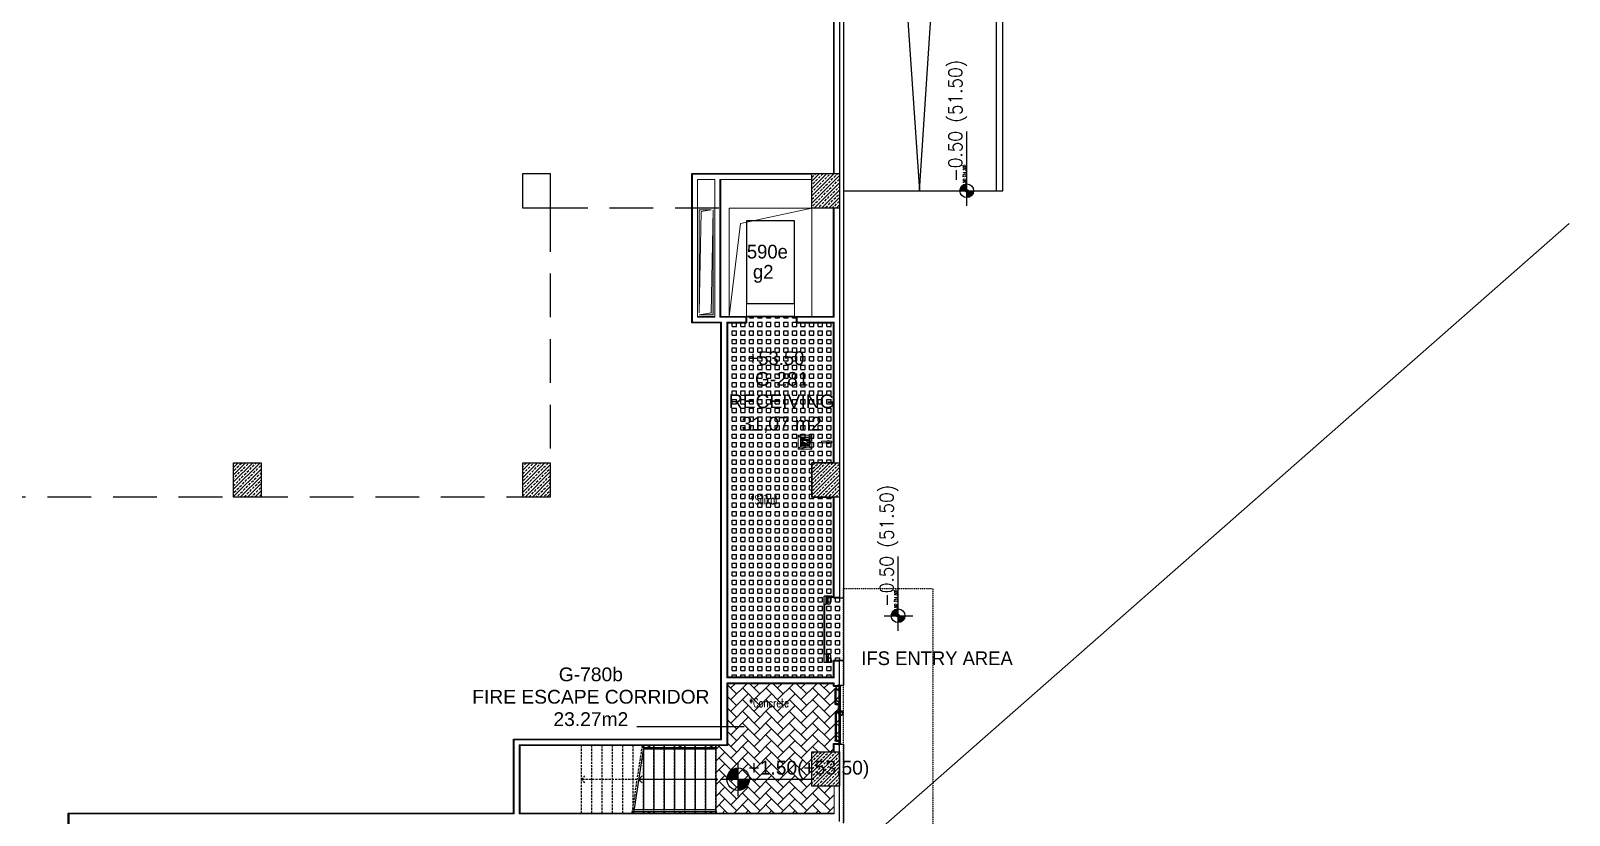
# Model space of a CAD drawing. Header units: metres. Extents: x -11920 to 1298, y -8631 to 433.
# Drawn here: x -3188 to 1282, y -5970 to -3691 of the extents above; entities that cross this region are included whole.
import ezdxf
from ezdxf.enums import TextEntityAlignment as Align

# ---------------------------------------------------------------- set-up
doc = ezdxf.new("R2010")
doc.units = ezdxf.units.M
doc.header["$LTSCALE"] = 0.01
doc.header["$MEASUREMENT"] = 0
for name, pattern in [('$0$DONUS1', [2.3, 1, -0.3, 1]), ('DASHED2', [9.525, 6.35, -3.175]), ('HIDDEN', [9.525, 6.35, -3.175])]:
    doc.linetypes.add(name, pattern=pattern)
doc.layers.get('0').update_dxf_attribs({"color": 30, "lineweight": 0})
for name, color, linetype, lineweight in [('Ag-040', 2, 'Continuous', 20), ('AG-Door_Aluminum', 60, 'Continuous', 13), ('AG-Drain', 141, 'Continuous', 13), ('AG-Insulation_Heat_Rockwool', 95, 'BATTING', 13), ('AG-Wall', 4, 'Continuous', 20), ('AI-040', 2, 'Continuous', 20), ('AI-040 @ 250', 2, 'Continuous', 20), ('Cephe Duvarı', 3, 'Continuous', 30), ('DOS-AG-Floor_Ceramic', 171, 'Continuous', 15), ('DOS-AG-Floor_Concrete(with hardener)', 14, 'Continuous', 18), ('DOS-AG-Text', 7, 'Continuous', 0), ('DP SUZGEC', 7, '$0$DONUS1', 25), ('shaft', 3, 'Continuous', 20), ('SP2-Flooring', 4, 'DASHED2', 9)]:
    doc.layers.add(name, color=color, linetype=linetype, lineweight=lineweight)
for name, color, linetype in [('AG-DOOR', 2, 'Continuous'), ('AG-ELEV-02', 152, 'Continuous'), ('AG-HATCH', 9, 'Continuous'), ('AG-HIDDEN', 9, 'HIDDEN'), ('AG-PLASTER', 73, 'Continuous'), ('AG-STAIR', 3, 'Continuous'), ('AR-HANDRAIL', 20, 'Continuous'), ('DOS-AG-Floor-Silikal', 57, 'Continuous'), ('V-0_Hatch_Concrete', 252, 'Continuous'), ('V-0_Notation_Level_200', 2, 'Continuous'), ('V-0_Notation_Level_200 @ 1', 2, 'Continuous'), ('V-0_Notation_Level_200 @ 10', 2, 'Continuous'), ('V-0_Notation_Level_200 @ 50', 2, 'Continuous'), ('V-2_Column', 160, 'Continuous'), ('V-2_Stair', 100, 'Continuous'), ('V-5_Mechanical', 222, 'Continuous')]:
    doc.layers.add(name, color=color, linetype=linetype)
doc.styles.add('ALANLAR_B8$0$ALANLAR_B8$0$VIVA_100', font='arial.ttf', dxfattribs={"height": 25})
doc.styles.add('ARIAL', font='arial.ttf', dxfattribs={"width": 0.9})
doc.styles.add('IIS IKEA SANS', font='')
doc.styles.add('KOT', font='simplex.shx', dxfattribs={"width": 0.9})
doc.styles.add('TROMANS', font='simplex.shx')
doc.styles.get('IIS IKEA SANS').set_extended_font_data('IKEA Sans')
doc.linetypes.add('BATTING', pattern='A,0.00254,-2.54,[134,ltypeshp.shx,S=2.54,R=0,X=-2.54,Y=0],-5.08,[134,ltypeshp.shx,S=2.54,R=180,X=2.54,Y=0],-2.54', length=10.16254)

# ---------------------------------------------------------------- blocks, each defined once
blk = doc.blocks.new('IIS_RoomInfo_2D')
at = {"style": 'IIS IKEA SANS'}
for tag, p, height in [('IIS_ROOMINFO_1:ROOMNAME', (-5.19, 1.61), 2), ('IIS_ROOMINFO_1:ROOMNO', (-5.19, -1.39), 2), ('IIS_ROOMINFO_1:ROOMM2', (-5.19, -3.64), 1.25)]:
    blk.add_attdef(tag, p, '', height=height, dxfattribs=at)
blk = doc.blocks.new('*U13')
at = {"style": 'ARIAL'}
for tag, p in [('NO', (1.68, 0.8)), ('MAHAL', (1.68, -1.8)), ('ALAN', (1.68, -4.4))]:
    blk.add_attdef(tag, text='', height=1.6, dxfattribs=at).set_placement(p, align=Align.MIDDLE_CENTER)
blk = doc.blocks.new('150714_ARSA$0$KOLON 80X120')
at = {"layer": 'V-0_Hatch_Concrete'}
h = blk.add_hatch(dxfattribs=at)
h.set_pattern_fill('ANSI33', color=256, scale=60)
h.set_pattern_definition([(45, (-19036.79, -4512.143), (-10.606602, 10.606602), []), (45, (-19026.183, -4512.143), (-10.606602, 10.606602), [7.5, -3.75])])
h.paths.add_polyline_path([(0, 100), (80, 100), (80, 0), (0, 0)])
blk.add_lwpolyline([(0, 100), (80, 100), (80, 0), (0, 0), (0, 100)])
blk = doc.blocks.new('*U24')
h = blk.add_hatch(color=256)
h.paths.add_polyline_path([(0, 0), (248, 0, 0.414214), (0, 248)])
h.paths.add_polyline_path([(0, -248), (0, 0), (-248, 0, 0.414214)])
for p, q in [((-547, 0), (2149, 0)), ((0, 503), (0, -536))]:
    blk.add_line(p, q)
blk.add_circle((0, 0), 248)
at = {"style": 'KOT', "width": 0.9}
blk.add_attdef('BITMIS-KOT', text='', height=400, dxfattribs=at).set_placement((319, 15), align=Align.BOTTOM_LEFT)
blk.add_attdef('KABA-KOT', text='', height=400, dxfattribs=at).set_placement((314, -177), align=Align.TOP_LEFT)
blk = doc.blocks.new('*U97')
at = {"layer": 'V-0_Notation_Level_200 @ 1'}
ref = blk.add_blockref('*U24', (-468.2, -4155.9), dxfattribs=dict(at, xscale=0.0016, yscale=0.0016, zscale=0.0016, rotation=90))
ref.add_attrib('BITMIS-KOT', '-0.50 (51.50)', dxfattribs={"layer": '0', "height": 0.8, "rotation": 90, "style": 'KOT', "width": 0.9}).set_placement((-468.3, -4155.4), align=Align.BOTTOM_LEFT)
at = {"layer": 'V-0_Notation_Level_200 @ 10'}
ref = blk.add_blockref('*U24', (-468.2, -4155.9), dxfattribs=dict(at, xscale=0.016, yscale=0.016, zscale=0.016, rotation=90))
ref.add_attrib('BITMIS-KOT', '-0.50 (51.50)', dxfattribs={"layer": '0', "height": 8, "rotation": 90, "style": 'KOT', "width": 0.9}).set_placement((-468.5, -4150.8), align=Align.BOTTOM_LEFT)
at = {"layer": 'V-0_Notation_Level_200 @ 50'}
ref = blk.add_blockref('*U24', (-468.2, -4155.9), dxfattribs=dict(at, xscale=0.08, yscale=0.08, zscale=0.08, rotation=90))
ref.add_attrib('BITMIS-KOT', '-0.50 (51.50)', dxfattribs={"layer": '0', "height": 40, "rotation": 90, "style": 'KOT', "width": 0.9}).set_placement((-469.4, -4130.3), align=Align.BOTTOM_LEFT)
blk = doc.blocks.new('*U27')
for p, q in [((0, -493), (0, 493)), ((-493, 0), (2191, 0))]:
    blk.add_line(p, q)
at = {"const_width": 328}
for points in [[(0, 164, 0.414214), (-164, 0, 0.414214)], [(0, -164, 0.414214), (164, 0, 0.414214)]]:
    blk.add_lwpolyline(points, format="xyb", dxfattribs=at)
blk.add_circle((0, 0), 328)
at = {"style": 'ALANLAR_B8$0$ALANLAR_B8$0$VIVA_100'}
for tag, p in [('%%P0.00', (1897, 137)), ('-0.07', (1834, -502))]:
    blk.add_attdef(tag, text='', height=400, dxfattribs=at).set_placement(p, align=Align.RIGHT)
blk = doc.blocks.new('conta')
at = {"layer": 'AG-Door_Aluminum', "color": 9, "ltscale": 10}
for p, q in [((-2649.9, 5345.5), (-2649.8, 5345.6)), ((-2649.9, 5344.5), (-2649.8, 5344.3)), ((-2649.8, 5344.3), (-2649.7, 5344.3)), ((-2649.7, 5345.4), (-2649.3, 5345.4)), ((-2649.2, 5345.4), (-2649.1, 5345.5)), ((-2649, 5344), (-2648.8, 5343.8)), ((-2648.9, 5344.1), (-2648.7, 5343.9)), ((-2648.8, 5345.1), (-2648.6, 5345.3)), ((-2648.8, 5344.9), (-2648.6, 5345.2)), ((-2648.7, 5343.8), (-2648.7, 5343.8)), ((-2648.6, 5345.3), (-2648.6, 5345.3))]:
    blk.add_line(p, q, dxfattribs=at)
for centre, radius, start, end in [((-2649.8, 5345.5), 0.05, 140.6345, 188.9372), ((-2653, 5345), 3.19, 350.4674, 8.9372), ((-2649.9, 5344.5), 0.02, 170.4674, 213.7451), ((-2649.7, 5345.6), 0.0696, 22.2428, 159.258), ((-2650.9, 5345), 1.24, 340.3382, 16.7772), ((-2649.7, 5344.6), 0.03, 160.3382, 273.2666), ((-2649.7, 5345.4), 0.03, 90, 196.7772), ((-2649.6, 5341.5), 3.01, 80.4362, 93.2666), ((-2649.3, 5345.5), 0.05, 270, 303.0062), ((-2649.2, 5344.1), 0.231, 353.9571, 81.9004), ((-2649.1, 5345.5), 0.03, 4.7972, 123.0062), ((-2649.1, 5344.5), 0.03, 260.4362, 338.7066), ((-2651.2, 5344.8), 2.33, 7.5897, 18.7951), ((-2649, 5345.6), 0.05, 18.7951, 42.1429), ((-2650.2, 5345), 1.27, 338.7066, 23.0418), ((-2648.9, 5344.1), 0.1, 173.9571, 217.2653), ((-2648.8, 5345.1), 0.05, 187.5897, 322.7347), ((-2658.2, 5345.2), 9.36, 353.6857, 357.8537), ((-2648.8, 5344.2), 0.1, 173.6857, 217.2653), ((-2648.8, 5344.8), 0.05, 142.7347, 180.2669), ((-2648.7, 5343.8), 0.05, 217.2653, 307.2653), ((-2648.7, 5343.8), 0.05, 307.2653, 37.2653), ((-2648.6, 5345.3), 0.05, 52.7347, 142.7347), ((-2648.6, 5345.3), 0.05, 322.7347, 52.7347)]:
    blk.add_arc(centre, radius, start, end, dxfattribs=at)
for points, knots in [([(-2649, 5345.6), (-2649, 5345.6), (-2649.1, 5345.7), (-2649.2, 5345.4), (-2649.3, 5345.7), (-2649.4, 5345.5), (-2649.5, 5345.7), (-2649.6, 5345.5), (-2649.7, 5345.6), (-2649.7, 5345.6)], [0.0086373, 0.0086373, 0.0086373, 0.0086373, 0.1097304, 0.3133405, 0.4430081, 0.5658764, 0.7165186, 0.8527974, 0.9648495, 0.9648495, 0.9648495, 0.9648495]), ([(-2649.7, 5344.3), (-2649.7, 5344.3), (-2649.7, 5344.5), (-2649.6, 5344.3), (-2649.3, 5344.4), (-2649.2, 5344.4), (-2649.2, 5344.4)], [0, 0, 0, 0, 0.1008757, 0.3841126, 0.5436166, 0.6906785, 0.6906785, 0.6906785, 0.6906785])]:
    blk.add_open_spline(points, degree=3, knots=knots, dxfattribs=at)
blk = doc.blocks.new('YANGIN KAC KAPI')
at = {"layer": 'AG-HATCH', "lineweight": 5, "ltscale": 2}
h = blk.add_hatch(color=256, dxfattribs=at)
h.dxf.hatch_style = 1
h.paths.add_polyline_path([(-1.643, -0.023), (-1.645, -0.023), (-1.645, -0.009), (-1.643, -0.009)])
h = blk.add_hatch(color=256, dxfattribs=at)
h.dxf.hatch_style = 1
h.paths.add_polyline_path([(0.023, -0.023), (0.025, -0.023), (0.025, -0.009), (0.023, -0.009)])
at = {"layer": 'AG-DOOR', "color": 4, "lineweight": -2, "ltscale": 10}
for p, q in [((-0.828, 0.047), (-0.828, 0.027)), ((-0.828, 0.027), (-0.808, 0.027)), ((-0.808, 0.027), (-0.808, 0.047)), ((-0.728, 0.077), (-0.798, 0.077)), ((-0.728, 0.057), (-0.798, 0.057)), ((-0.733, 0.019), (-0.733, 0.011)), ((-0.686, 0.021), (-0.731, 0.021)), ((-0.718, 0.021), (-0.718, 0.047)), ((-0.698, 0.021), (-0.698, 0.047)), ((-0.683, 0.011), (-0.683, 0.019))]:
    blk.add_line(p, q, dxfattribs=at)
at = {"layer": 'AG-DOOR', "color": 9, "linetype": 'HIDDEN', "ltscale": 100}
for p, q in [((-1.587, -0.046), (-1.587, -0.039)), ((-1.587, -0.046), (-1.587, -0.039)), ((-1.587, -0.046), (-1.587, -0.039)), ((-1.585, -0.049), (-1.555, -0.049)), ((-1.568, -0.139), (-1.547, -0.139)), ((-1.552, -0.039), (-1.552, -0.046)), ((-1.552, -0.046), (-1.552, -0.101)), ((-1.547, -0.104), (-1.55, -0.104)), ((-1.547, -0.104), (-1.547, -0.139)), ((-0.738, -0.111), (-1.547, -0.111)), ((-0.738, -0.139), (-1.547, -0.139)), ((-0.738, -0.104), (-0.738, -0.139)), ((-0.738, -0.104), (-0.735, -0.104)), ((-0.717, -0.139), (-0.738, -0.139)), ((-0.733, -0.046), (-0.733, -0.039)), ((-0.733, -0.046), (-0.733, -0.039)), ((-0.733, -0.046), (-0.733, -0.039)), ((-0.733, -0.046), (-0.733, -0.101)), ((-0.7, -0.049), (-0.731, -0.049)), ((-0.698, -0.039), (-0.698, -0.046)), ((-0.527, -0.039), (-0.527, -0.046)), ((-0.525, -0.049), (-0.495, -0.049)), ((-0.508, -0.139), (-0.487, -0.139)), ((-0.492, -0.046), (-0.492, -0.039)), ((-0.492, -0.046), (-0.492, -0.039)), ((-0.492, -0.046), (-0.492, -0.039)), ((-0.492, -0.046), (-0.492, -0.101)), ((-0.487, -0.104), (-0.49, -0.104)), ((-0.487, -0.104), (-0.487, -0.139)), ((-0.487, -0.111), (-0.098, -0.111)), ((-0.487, -0.139), (-0.098, -0.139)), ((-0.098, -0.104), (-0.098, -0.139)), ((-0.098, -0.104), (-0.095, -0.104)), ((-0.077, -0.139), (-0.098, -0.139)), ((-0.093, -0.039), (-0.093, -0.046)), ((-0.093, -0.046), (-0.093, -0.101)), ((-0.06, -0.049), (-0.09, -0.049)), ((-0.058, -0.046), (-0.058, -0.039)), ((-0.058, -0.046), (-0.058, -0.039)), ((-0.058, -0.046), (-0.058, -0.039))]:
    blk.add_line(p, q, dxfattribs=at)
at = {"layer": 'AG-DOOR', "color": 9, "ltscale": 10}
for p, q in [((-0.627, -0.001), (-0.63, -0.001)), ((-0.63, -0.02), (-0.627, -0.02)), ((-0.627, -0.016), (-0.627, -0.001)), ((-0.627, -0.004), (-0.617, -0.004)), ((-0.627, -0.006), (-0.617, -0.006)), ((-0.617, -0.01), (-0.627, -0.016)), ((-0.627, -0.02), (-0.627, -0.016))]:
    blk.add_line(p, q, dxfattribs=at)
at = {"layer": 'AG-DOOR', "color": 4, "lineweight": -2, "ltscale": 10}
for centre, radius, start, end in [((-0.798, 0.047), 0.03, 90, 180), ((-0.798, 0.047), 0.01, 90, 180), ((-0.731, 0.019), 0.0025, 90, 180), ((-0.728, 0.047), 0.03, 0, 90), ((-0.728, 0.047), 0.01, 0, 90), ((-0.686, 0.019), 0.0025, 0, 90)]:
    blk.add_arc(centre, radius, start, end, dxfattribs=at)
at = {"layer": 'AG-DOOR', "color": 9, "linetype": 'HIDDEN', "ltscale": 100}
for centre, radius, start, end in [((-1.212, -0.023), 0.376, 183.5277, 197.6198), ((-1.585, -0.046), 0.0025, 180, 270), ((-1.568, -0.136), 0.0025, 197.6198, 270), ((-1.555, -0.046), 0.0025, 270, 0), ((-1.55, -0.101), 0.0025, 180, 270), ((-0.735, -0.101), 0.0025, 270, 0), ((-0.731, -0.046), 0.0025, 180, 270), ((-0.731, -0.046), 0.0025, 180, 270), ((-0.731, -0.046), 0.0025, 180, 270), ((-0.717, -0.136), 0.0025, 270, 342.3802), ((-1.074, -0.023), 0.376, 342.3802, 356.4723), ((-0.7, -0.046), 0.0025, 270, 0), ((-0.151, -0.023), 0.376, 183.5277, 197.6198), ((-0.525, -0.046), 0.0025, 180, 270), ((-0.508, -0.136), 0.0025, 197.6198, 270), ((-0.495, -0.046), 0.0025, 270, 0), ((-0.495, -0.046), 0.0025, 270, 0), ((-0.495, -0.046), 0.0025, 270, 0), ((-0.49, -0.101), 0.0025, 180, 270), ((-0.095, -0.101), 0.0025, 270, 0), ((-0.09, -0.046), 0.0025, 180, 270), ((-0.077, -0.136), 0.0025, 270, 342.3802), ((-0.433, -0.023), 0.376, 342.3802, 356.4723), ((-0.06, -0.046), 0.0025, 270, 0)]:
    blk.add_arc(centre, radius, start, end, dxfattribs=at)
at = {"layer": 'AG-Door_Aluminum', "color": 9, "ltscale": 10}
for p, q in [((-1.675, 0.025), (-1.679, 0.024)), ((-1.671, 0.014), (-1.67, 0.011)), ((-1.67, 0.011), (-1.668, 0.011)), ((-1.668, 0.011), (-1.669, 0.016)), ((-1.668, 0.01), (-1.668, 0.017)), ((-1.665, 0.01), (-1.665, 0.016)), ((-1.655, 0.019), (-1.66, 0.015)), ((-1.642, 0.008), (-1.657, 0.008)), ((-1.642, 0.005), (-1.643, 0.005)), ((-1.64, -0.009), (-1.64, 0.003)), ((0.02, -0.009), (0.02, 0.003)), ((0.022, 0.008), (0.037, 0.008)), ((0.022, 0.005), (0.023, 0.005)), ((0.035, 0.019), (0.04, 0.015)), ((0.045, 0.01), (0.045, 0.016)), ((0.048, 0.01), (0.048, 0.017)), ((0.048, 0.011), (0.049, 0.016)), ((0.05, 0.011), (0.048, 0.011)), ((0.051, 0.014), (0.05, 0.011)), ((0.055, 0.025), (0.059, 0.024)), ((-1.64, -0.017), (-1.64, -0.009)), ((-1.637, -0.017), (-1.64, -0.017)), ((0.017, -0.017), (0.02, -0.017)), ((0.02, -0.017), (0.02, -0.009))]:
    blk.add_line(p, q, dxfattribs=at)
at = {"layer": 'AG-Door_Aluminum', "ltscale": 0.3}
for p, q in [((-1.657, 0.009), (-1.657, 0.01)), ((-1.656, 0.011), (-0.611, 0.011)), ((-1.656, 0.01), (-0.611, 0.01)), ((-1.656, 0.01), (-1.656, 0.009)), ((-1.656, 0.009), (-1.637, 0.009)), ((-1.656, 0.008), (-1.639, 0.008)), ((-1.655, 0.009), (-1.655, 0.01)), ((-1.639, 0.009), (-1.639, 0.008)), ((-1.637, -0.009), (-1.637, 0.009)), ((-1.636, -0.009), (-1.636, 0.009)), ((-0.631, -0.009), (-0.631, 0.009)), ((-0.63, -0.009), (-0.63, 0.009)), ((-0.611, 0.009), (-0.63, 0.009)), ((-0.628, 0.009), (-0.628, 0.008)), ((-0.611, 0.008), (-0.628, 0.008)), ((-0.619, 0.006), (-0.619, -0.001)), ((-0.618, 0.007), (-0.598, 0.007)), ((-0.617, 0.006), (-0.598, 0.006)), ((-0.612, 0.009), (-0.612, 0.01)), ((-0.611, 0.01), (-0.611, 0.009)), ((-0.61, 0.009), (-0.61, 0.01)), ((-0.598, 0.007), (-0.595, 0.011)), ((-0.598, 0.006), (-0.594, 0.01)), ((0.036, 0.011), (-0.595, 0.011)), ((0.036, 0.01), (-0.594, 0.01)), ((0.016, -0.009), (0.016, 0.009)), ((0.017, -0.009), (0.017, 0.009)), ((0.036, 0.009), (0.017, 0.009)), ((0.019, 0.009), (0.019, 0.008)), ((0.036, 0.008), (0.019, 0.008)), ((0.035, 0.009), (0.035, 0.01)), ((0.036, 0.01), (0.036, 0.009)), ((0.037, 0.009), (0.037, 0.01)), ((-1.637, -0.038), (-1.637, -0.009)), ((-1.636, -0.038), (-1.636, -0.009)), ((-0.631, -0.038), (-1.636, -0.038)), ((-1.636, -0.039), (-0.631, -0.039)), ((-0.647, -0.058), (-0.647, -0.042)), ((-0.646, -0.041), (-0.634, -0.041)), ((-0.646, -0.057), (-0.646, -0.043)), ((-0.578, -0.059), (-0.646, -0.059)), ((-0.645, -0.042), (-0.634, -0.042)), ((-0.579, -0.058), (-0.645, -0.058)), ((-0.634, -0.043), (-0.635, -0.049)), ((-0.634, -0.05), (-0.619, -0.05)), ((-0.631, -0.038), (-0.631, -0.009)), ((-0.63, -0.038), (-0.63, -0.009)), ((-0.618, -0.049), (-0.618, -0.042)), ((-0.578, -0.039), (-0.578, -0.057)), ((-0.577, -0.038), (0.016, -0.038)), ((-0.577, -0.039), (-0.577, -0.058)), ((0.016, -0.039), (-0.577, -0.039)), ((0.016, -0.038), (0.016, -0.009)), ((0.017, -0.038), (0.017, -0.009))]:
    blk.add_line(p, q, dxfattribs=at)
at = {"layer": 'AG-Door_Aluminum', "color": 4, "ltscale": 0.3}
for p, q in [((-1.645, 0.004), (-1.645, -0.006)), ((0.025, 0.004), (0.025, -0.006)), ((-1.645, -0.038), (-1.657, -0.038)), ((-1.647, -0.009), (-1.647, -0.008)), ((-1.647, -0.023), (-1.647, -0.009)), ((-1.645, -0.025), (-1.645, -0.038)), ((0.025, -0.025), (0.025, -0.038)), ((0.025, -0.038), (0.037, -0.038)), ((0.027, -0.009), (0.027, -0.008)), ((0.027, -0.023), (0.027, -0.009))]:
    blk.add_line(p, q, dxfattribs=at)
for points in [[(-1.674, 0.007), (-1.674, 0), (-1.676, 0), (-1.676, 0.007, -0.414214), (-1.673, 0.01), (-1.662, 0.01, -0.414214), (-1.66, 0.008, 0.414214), (-1.659, 0.007), (-1.646, 0.007)], [(-1.646, 0.005), (-1.659, 0.005, -0.414214), (-1.662, 0.008, 0.414214), (-1.662, 0.008), (-1.673, 0.008, 0.414214), (-1.674, 0.007)], [(-1.643, 0.004), (-1.643, -0.006, -0.414214), (-1.645, -0.008, 0.414214), (-1.645, -0.009), (-1.645, -0.023, 0.414214), (-1.645, -0.023, -0.414214), (-1.643, -0.025), (-1.643, -0.038, -0.414214), (-1.645, -0.04), (-1.657, -0.04, 1), (-1.657, -0.043), (-1.622, -0.043)], [(0.023, 0.004), (0.023, -0.006, 0.414214), (0.025, -0.008, -0.414214), (0.025, -0.009), (0.025, -0.023, -0.414214), (0.025, -0.023, 0.414214), (0.023, -0.025), (0.023, -0.038, 0.414214), (0.025, -0.04), (0.037, -0.04, -1), (0.037, -0.043), (0.002, -0.043)], [(0.054, 0.007), (0.054, 0), (0.056, 0), (0.056, 0.007, 0.414214), (0.053, 0.01), (0.042, 0.01, 0.414214), (0.04, 0.008, -0.414214), (0.039, 0.007), (0.026, 0.007)], [(0.026, 0.005), (0.039, 0.005, 0.414214), (0.042, 0.008, -0.414214), (0.042, 0.008), (0.053, 0.008, -0.414214), (0.054, 0.007)], [(-1.631, -0.043), (-1.631, -0.041), (-1.622, -0.041, -1), (-1.622, -0.045), (-1.657, -0.045)], [(0.011, -0.043), (0.011, -0.041), (0.002, -0.041, 1), (0.002, -0.045), (0.037, -0.045)]]:
    blk.add_lwpolyline(points, format="xyb", dxfattribs=at)
at = {"layer": 'AG-Door_Aluminum', "ltscale": 0.3}
for points in [[(-0.618, 0.005), (-0.618, 0, 0.414214), (-0.617, -0.001), (-0.617, -0.001, -0.414214), (-0.616, -0.002), (-0.616, -0.04, -0.414214), (-0.617, -0.041), (-0.617, -0.041)], [(-0.618, -0.002), (-0.617, -0.002, -0.414214), (-0.617, -0.002), (-0.617, -0.04, -0.414214), (-0.617, -0.04), (-0.618, -0.04, 0.414214), (-0.619, -0.041), (-0.619, -0.049, -0.414214), (-0.619, -0.049), (-0.633, -0.049, -0.469603), (-0.634, -0.048), (-0.633, -0.042)]]:
    blk.add_lwpolyline(points, format="xyb", dxfattribs=at)
at = {"layer": 'AG-Door_Aluminum', "color": 9, "ltscale": 10}
for centre in [(-1.663, 0.029), (0.043, 0.029)]:
    blk.add_circle(centre, 0.0126, dxfattribs=at)
for centre, radius, start, end in [((-1.663, 0.029), 0.0163, 196.3458, 241.2012), ((-1.672, 0.016), 0.00297, 12.1292, 36.6827), ((-1.657, 0.012), 0.007, 144.8285, 196.6008), ((-1.657, 0.012), 0.004, 133.501, 269.7288), ((-1.642, 0.003), 0.005, 0, 89.9977), ((-1.642, 0.003), 0.002, 0, 90), ((0.022, 0.003), 0.005, 90.0023, 180), ((0.022, 0.003), 0.002, 90, 180), ((0.037, 0.012), 0.004, 270.2712, 46.499), ((0.037, 0.012), 0.007, 343.3992, 35.1715), ((0.052, 0.016), 0.00297, 143.3173, 167.8708), ((0.043, 0.029), 0.0163, 298.7988, 343.6542)]:
    blk.add_arc(centre, radius, start, end, dxfattribs=at)
at = {"layer": 'AG-Door_Aluminum', "ltscale": 0.3}
for centre, radius, start, end in [((-1.656, 0.01), 0.001, 90, 180), ((-1.656, 0.009), 0.001, 180, 270), ((-1.637, 0.009), 0.001, 0, 90), ((-0.63, 0.009), 0.001, 90, 180), ((-0.618, 0.006), 0.001, 90, 180), ((-0.617, 0.005), 0.0005, 90, 180), ((-0.611, 0.01), 0.001, 0, 90), ((-0.611, 0.009), 0.001, 270, 0), ((0.017, 0.009), 0.001, 90, 180), ((0.036, 0.01), 0.001, 0, 90), ((0.036, 0.009), 0.001, 270, 0), ((-1.636, -0.038), 0.001, 180, 270), ((-0.646, -0.042), 0.001, 90, 180), ((-0.646, -0.058), 0.001, 180, 270), ((-0.645, -0.043), 0.0005, 90, 180), ((-0.645, -0.057), 0.0005, 180, 270), ((-0.634, -0.049), 0.001, 168.932, 270), ((-0.634, -0.042), 0.001, 349.3803, 90), ((-0.634, -0.043), 0.0005, 348.932, 90), ((-0.631, -0.038), 0.001, 270, 0), ((-0.618, -0.001), 0.001, 180, 270), ((-0.619, -0.049), 0.001, 270, 0), ((-0.617, -0.042), 0.0005, 90, 180), ((-0.579, -0.057), 0.0005, 270, 0), ((-0.577, -0.039), 0.001, 90.0003, 180), ((-0.578, -0.058), 0.001, 270, 0), ((-0.577, -0.039), 0.0005, 90, 180), ((0.016, -0.038), 0.001, 270, 0)]:
    blk.add_arc(centre, radius, start, end, dxfattribs=at)
at = {"layer": 'AG-Door_Aluminum', "color": 4, "ltscale": 0.3}
for centre, radius, start, end in [((-1.646, 0.004), 0.0026, 0, 90), ((-1.646, 0.004), 0.0008, 0, 90), ((0.026, 0.004), 0.0026, 90, 180), ((0.026, 0.004), 0.0008, 90, 180), ((-1.657, -0.042), 0.0033, 90, 270), ((-1.645, -0.008), 0.002, 90, 180), ((-1.645, -0.023), 0.002, 180, 270), ((-1.645, -0.006), 0.0005, 270, 0), ((-1.645, -0.025), 0.0005, 0, 90), ((-1.645, -0.038), 0.0005, 270, 0), ((0.025, -0.008), 0.002, 0, 90), ((0.025, -0.006), 0.0005, 180, 270), ((0.025, -0.023), 0.002, 270, 0), ((0.025, -0.025), 0.0005, 90, 180), ((0.025, -0.038), 0.0005, 180, 270), ((0.037, -0.042), 0.0033, 270, 90)]:
    blk.add_arc(centre, radius, start, end, dxfattribs=at)
at = {"layer": 'AG-HATCH', "color": 9, "linetype": 'Continuous'}
for p, q in [((-1.657, -0.043), (-1.657, -0.042)), ((-1.651, -0.042), (-1.65, -0.04)), ((-1.651, -0.043), (-1.638, -0.043)), ((-1.65, -0.041), (-1.65, -0.041)), ((-1.65, -0.042), (-1.648, -0.042)), ((-1.648, -0.041), (-1.647, -0.04)), ((-1.647, -0.041), (-1.647, -0.041)), ((-1.647, -0.042), (-1.645, -0.042)), ((-1.643, -0.04), (-1.643, -0.035)), ((-1.642, -0.035), (-1.641, -0.04)), ((0.031, -0.043), (0.018, -0.043)), ((0.022, -0.035), (0.021, -0.04)), ((0.023, -0.04), (0.023, -0.035)), ((0.027, -0.042), (0.025, -0.042)), ((0.028, -0.041), (0.027, -0.04)), ((0.027, -0.041), (0.027, -0.041)), ((0.03, -0.042), (0.028, -0.042)), ((0.031, -0.042), (0.03, -0.04)), ((0.03, -0.041), (0.03, -0.041)), ((0.032, -0.043), (0.032, -0.042))]:
    blk.add_line(p, q, dxfattribs=at)
at = {"layer": 'AG-HATCH', "ltscale": 2.5}
for points in [[(-1.68, -0.06), (-1.66, -0.06), (-1.66, -0.02), (-1.68, -0.02), (-1.68, -0.06)], [(0.04, -0.06), (0.06, -0.06), (0.06, -0.02), (0.04, -0.02), (0.04, -0.06)]]:
    blk.add_lwpolyline(points, dxfattribs=at)
at = {"layer": 'AG-HATCH', "lineweight": 5, "ltscale": 2}
for points in [[(-1.645, -0.023), (-1.643, -0.023), (-1.643, -0.009), (-1.645, -0.009), (-1.645, -0.023)], [(0.025, -0.023), (0.023, -0.023), (0.023, -0.009), (0.025, -0.009), (0.025, -0.023)]]:
    blk.add_lwpolyline(points, dxfattribs=at)
at = {"layer": 'AG-HATCH', "color": 9, "linetype": 'Continuous'}
for centre, radius, start, end in [((-1.646, -0.175), 0.134, 92.2975, 94.4863), ((-1.651, -0.018), 0.0251, 258.2003, 270.9174), ((-1.65, -0.041), 0.000316, 324.9586, 145.0152), ((-1.65, -0.041), 0.000211, 145.0123, 270), ((-1.648, -0.041), 0.00105, 270.0106, 324.9923), ((-1.647, -0.041), 0.000316, 331.169, 157.4401), ((-1.647, -0.041), 0.000211, 151.2102, 270), ((-1.645, -0.04), 0.00211, 270, 0), ((-1.642, -0.035), 0.000526, 15.5884, 180), ((-1.639, -0.04), 0.00147, 195.5887, 270), ((-1.639, -0.017), 0.0245, 268.7806, 294.546), ((-1.642, -0.011), 0.0327, 278.2922, 296.0474), ((-1.628, -0.04), 0.000526, 285.3148, 104.5082), ((0.019, -0.017), 0.0245, 245.454, 271.2194), ((0.008, -0.04), 0.000526, 75.4918, 254.6852), ((0.022, -0.011), 0.0327, 243.9526, 261.7078), ((0.019, -0.04), 0.00147, 270, 344.4113), ((0.022, -0.035), 0.000526, 0, 164.4116), ((0.025, -0.04), 0.00211, 180, 270), ((0.027, -0.041), 0.000316, 22.5599, 208.831), ((0.027, -0.041), 0.000211, 270, 28.7898), ((0.028, -0.041), 0.00105, 215.0077, 269.9894), ((0.03, -0.041), 0.000316, 34.9848, 215.0414), ((0.03, -0.041), 0.000211, 270, 34.9877), ((0.031, -0.042), 0.000526, 0, 35.0077), ((0.031, -0.043), 0.000526, 270, 0)]:
    blk.add_arc(centre, radius, start, end, dxfattribs=at)
at = {"layer": 'AG-Insulation_Heat_Rockwool', "ltscale": 48}
for p, q in [((-0.631, -0.014), (-1.636, -0.014)), ((-0.616, -0.014), (0.016, -0.014))]:
    blk.add_line(p, q, dxfattribs=at)
at = {"layer": 'AG-Door_Aluminum', "ltscale": 0.3, "xscale": -0.01, "yscale": 0.01, "zscale": 0.01, "rotation": 270}
blk.add_blockref('conta', (-54.078, 26.45), dxfattribs=at)
blk = doc.blocks.new('A$C692B7A84')
for p, q in [((18.5, 173.1), (0, 173.1)), ((5.6, 172.6), (0, 173.1)), ((5.6, 172.6), (0, 173.1)), ((0, -20), (0, 173.1)), ((2.1, 4.4), (2.1, 148.7)), ((5.6, 148.7), (2.1, 148.7)), ((5.6, 148.7), (5.6, 172.6)), ((5.6, 170.9), (18.5, 170.9)), ((11.9, 149.9), (11.9, 170.9)), ((18.5, 151.4), (18.5, 173.1)), ((18.5, 172.3), (20.1, 172.3)), ((18.5, 170.6), (20.1, 170.6)), ((22.2, 172.6), (20.1, 172.6)), ((20.1, 167.6), (20.1, 172.6)), ((22.2, 167.6), (20.1, 167.6)), ((22.2, 172.6), (22.2, 167.6)), ((5.6, 4.4), (2.1, 4.4)), ((5.6, 4.4), (5.6, -19.4)), ((11.9, 3.3), (11.9, -17.8)), ((18.5, 1.7), (18.5, -20)), ((5.6, -19.4), (0, -20)), ((5.6, -19.4), (0, -20)), ((18.5, -20), (0, -20)), ((5.6, -17.8), (18.5, -17.8)), ((18.5, -17.5), (20.1, -17.5)), ((18.5, -19.2), (20.1, -19.2)), ((22.2, -14.4), (20.1, -14.4)), ((20.1, -14.4), (20.1, -19.4)), ((22.2, -19.4), (20.1, -19.4)), ((22.2, -19.4), (22.2, -14.4))]:
    blk.add_line(p, q)
for centre, radius, start, end in [((6.3, 168.8), 0.752, 113.2679, 246.7321), ((6.3, 166.7), 0.752, 113.2679, 246.7321), ((6.3, 164.6), 0.752, 113.2679, 246.7321), ((6.3, 162.5), 0.752, 113.2679, 246.7321), ((6.3, 160.4), 0.752, 113.2679, 246.7321), ((6.3, 158.4), 0.752, 113.2679, 246.7321), ((6.3, 156.3), 0.752, 113.2679, 246.7321), ((6.3, 154.2), 0.752, 113.2679, 246.7321), ((6.3, 152.1), 0.752, 113.2663, 246.7337), ((12.2, 162.7), 12.9, 240.6149, 298.8432), ((14.6, 149.6), 21.7, 100.5402, 113.2676), ((14.6, 147.5), 21.7, 97.0619, 113.2676), ((14.6, 188.1), 21.7, 246.7351, 249.2009), ((14.6, 188.1), 21.7, 246.7351, 249.2009), ((14.6, 145.4), 21.7, 97.0599, 113.2687), ((14.6, 186), 21.7, 246.7351, 249.2009), ((14.6, 186), 21.7, 246.7351, 249.2009), ((14.6, 143.3), 21.7, 97.0599, 113.2687), ((14.6, 183.9), 21.7, 246.7351, 249.2009), ((14.6, 141.2), 21.7, 97.0599, 113.2687), ((14.6, 181.8), 21.7, 246.7351, 249.2009), ((14.6, 139.1), 21.7, 97.0599, 113.2687), ((14.6, 179.7), 21.7, 246.7351, 249.2009), ((14.6, 137), 21.7, 97.0599, 113.2687), ((14.6, 177.6), 21.7, 246.7351, 249.2009), ((14.6, 135), 21.7, 97.059, 113.3121), ((14.6, 175.5), 21.6, 246.7279, 249.2033), ((14.6, 132.9), 21.7, 97.0587, 113.3132), ((14.6, 173.4), 21.7, 246.7351, 249.2009), ((6.3, 1), 0.752, 113.2663, 246.7337), ((12.2, -9.6), 12.9, 61.1568, 119.3851), ((14.6, 20.2), 21.7, 246.6868, 262.9413), ((14.6, -20.3), 21.7, 110.7991, 113.2649), ((6.3, -1), 0.752, 113.2679, 246.7321), ((6.3, -3.2), 0.752, 113.2679, 246.7321), ((6.3, -5.2), 0.752, 113.2679, 246.7321), ((6.3, -7.3), 0.752, 113.2679, 246.7321), ((6.3, -9.4), 0.752, 113.2679, 246.7321), ((6.3, -11.5), 0.752, 113.2679, 246.7321), ((6.3, -13.6), 0.752, 113.2679, 246.7321), ((6.3, -15.7), 0.752, 113.2679, 246.7321), ((14.6, 18.1), 21.7, 246.6879, 262.941), ((14.6, -22.4), 21.6, 110.7967, 113.2721), ((14.6, 16.1), 21.7, 246.7313, 262.9401), ((14.6, -24.5), 21.7, 110.7991, 113.2649), ((14.6, 14), 21.7, 246.7313, 262.9401), ((14.6, -26.6), 21.7, 110.7991, 113.2649), ((14.6, 11.9), 21.7, 246.7313, 262.9401), ((14.6, -28.7), 21.7, 110.7991, 113.2649), ((14.6, 9.8), 21.7, 246.7313, 262.9401), ((14.6, -30.8), 21.7, 110.7991, 113.2649), ((14.6, 7.7), 21.7, 246.7313, 262.9401), ((14.6, -32.8), 21.7, 110.7991, 113.2649), ((14.6, -32.8), 21.7, 110.7991, 113.2649), ((14.6, 5.7), 21.7, 246.7324, 262.9381), ((14.6, -35), 21.7, 110.7991, 113.2649), ((14.6, -35), 21.7, 110.7991, 113.2649), ((14.6, 3.5), 21.7, 246.7324, 259.4598)]:
    blk.add_arc(centre, radius, start, end)
blk = doc.blocks.new('*U98')
at = {"layer": 'V-0_Notation_Level_200 @ 1'}
ref = blk.add_blockref('*U24', (-667.9, -5390.6), dxfattribs=dict(at, xscale=0.0016, yscale=0.0016, zscale=0.0016, rotation=90))
ref.add_attrib('BITMIS-KOT', '-0.50 (51.50)', dxfattribs={"layer": '0', "height": 0.8, "rotation": 90, "style": 'KOT', "width": 0.9}).set_placement((-667.9, -5390.1), align=Align.BOTTOM_LEFT)
at = {"layer": 'V-0_Notation_Level_200 @ 10'}
ref = blk.add_blockref('*U24', (-667.9, -5390.6), dxfattribs=dict(at, xscale=0.016, yscale=0.016, zscale=0.016, rotation=90))
ref.add_attrib('BITMIS-KOT', '-0.50 (51.50)', dxfattribs={"layer": '0', "height": 8, "rotation": 90, "style": 'KOT', "width": 0.9}).set_placement((-668.1, -5385.5), align=Align.BOTTOM_LEFT)
at = {"layer": 'V-0_Notation_Level_200 @ 50'}
ref = blk.add_blockref('*U24', (-667.9, -5390.6), dxfattribs=dict(at, xscale=0.08, yscale=0.08, zscale=0.08, rotation=90))
ref.add_attrib('BITMIS-KOT', '-0.50 (51.50)', dxfattribs={"layer": '0', "height": 40, "rotation": 90, "style": 'KOT', "width": 0.9}).set_placement((-669.1, -5365), align=Align.BOTTOM_LEFT)
blk = doc.blocks.new('$0$A$C6A8A08DC')
at = {"layer": 'DP SUZGEC', "color": 0}
for p, q in [((-0.1, 0.1), (-0.133, 0.133)), ((-0.1, 0.067), (0.1, 0.067)), ((-0.1, 0.033), (-0.03, 0.033)), ((-0.1, 0), (-0.045, 0)), ((0.03, 0.033), (0.1, 0.033)), ((0.045, 0), (0.1, 0)), ((0.1, 0.1), (0.133, 0.133)), ((-0.1, -0.1), (-0.133, -0.133)), ((-0.1, -0.033), (-0.03, -0.033)), ((-0.1, -0.067), (0.1, -0.067)), ((0.03, -0.033), (0.1, -0.033)), ((0.1, -0.1), (0.133, -0.133))]:
    blk.add_line(p, q, dxfattribs=at)
blk.add_lwpolyline([(-0.1, -0.1), (0.1, -0.1), (0.1, 0.1), (-0.1, 0.1)], close=True, dxfattribs=at)
blk.add_circle((0, 0), 0.045, dxfattribs=at)

msp = doc.modelspace()

# ---------------------------------------------------------------- hatches: boundary and pattern name
at = {"layer": 'DOS-AG-Floor-Silikal'}
h = msp.add_hatch(dxfattribs=at)
h.set_pattern_fill('SQUARE', color=256, scale=100, style=0)
h.paths.add_polyline_path([(-1163.4, -4539.9), (-1108.4, -4539.9), (-1108.4, -4520.9), (-963.4, -4520.9), (-963.4, -4539.9), (-855.4, -4539.9), (-855.4, -4945.9), (-918.4, -4945.9), (-918.4, -5045.9), (-855.4, -5045.9), (-855.4, -5338.9), (-826.9, -5338.9), (-826.9, -5520.9), (-855.4, -5520.9), (-855.4, -5568.9), (-1163.5, -5568.9)])
at = {"layer": 'DOS-AG-Floor_Concrete(with hardener)'}
h = msp.add_hatch(dxfattribs=at)
h.set_pattern_fill('AR-HBONE', color=256, scale=6)
h.paths.add_polyline_path([(-1163.4, -5587.9), (-1163.4, -5767.9), (-1196.4, -5767.9), (-1196.4, -5963.9), (-853.4, -5963.9), (-853.4, -5885.9), (-918.4, -5885.9), (-918.4, -5785.9), (-855.4, -5785.9), (-855.4, -5761.4), (-838.4, -5761.4), (-838.4, -5595.4), (-855.4, -5595.4), (-855.4, -5587.9)])
at = {"layer": 'shaft'}
h = msp.add_hatch(color=256, dxfattribs=at)
h.dxf.hatch_style = 1
h.paths.add_polyline_path([(-1245.4, -4515.9), (-1205.4, -4515.9), (-1205.4, -4210.9), (-1210.4, -4510.9)])

# ---------------------------------------------------------------- linework, layer by layer
msp.add_lwpolyline([(-1108.4, -4483.4), (-968.4, -4483.4), (-968.4, -4519.9), (-1108.4, -4519.9)], close=True)
at = {"layer": 'AG-Drain', "ltscale": 0.3}
msp.add_lwpolyline([(-890.4, -4883.7), (-860.4, -4883.7), (-860.4, -4888.1), (-890.4, -4888.1)], close=True, dxfattribs=at)
msp.add_circle((-870.4, -4886.2), 5, dxfattribs=at)
at = {"layer": 'AG-ELEV-02', "ltscale": 2.5}
msp.add_lwpolyline([(-303.4, -755.9), (-383.4, -755.9), (-383.4, -4155.9), (-363.4, -4155.9), (-363.4, -795.9), (-303.4, -795.9)], dxfattribs=at)
at = {"layer": 'AG-HIDDEN', "ltscale": 100}
msp.add_line((-1411.5, -5767.9), (-1441.5, -5963.9), dxfattribs=at)
for points in [[(-1587.4, -5963.9), (-1587.4, -5767.9)], [(-1557.4, -5963.9), (-1557.4, -5767.9)], [(-1527.4, -5963.9), (-1527.4, -5767.9)], [(-1497.4, -5963.9), (-1497.4, -5767.9)], [(-1467.4, -5963.9), (-1467.4, -5767.9)], [(-1437.4, -5963.9), (-1437.4, -5767.9)], [(-1407.4, -5963.9), (-1407.4, -5767.9)], [(-1377.4, -5963.9), (-1377.4, -5767.9)], [(-1347.4, -5963.9), (-1347.4, -5767.9)], [(-1317.4, -5963.9), (-1317.4, -5767.9)], [(-1287.4, -5963.9), (-1287.4, -5767.9)], [(-1257.4, -5963.9), (-1257.4, -5767.9)], [(-1227.4, -5963.9), (-1227.4, -5767.9)], [(-1197.4, -5963.9), (-1197.4, -5767.9)], [(-1577.5, -5875.8), (-1587.4, -5865.9), (-1577.5, -5856)], [(-1426.5, -5865.9), (-1587.4, -5865.9)]]:
    msp.add_lwpolyline(points, dxfattribs=at)
at = {"layer": 'AG-PLASTER'}
for p, q in [((-855.4, -3365.9), (-855.4, -4105.9)), ((-1267.4, -4539.9), (-1267.4, -4105.9)), ((-1267.4, -4105.9), (-918.4, -4105.9)), ((-1183.4, -4122.9), (-1183.4, -4520.9)), ((-1182.4, -4539.9), (-1267.4, -4539.9)), ((-1183.4, -4520.9), (-1108.4, -4520.9)), ((-1182.4, -5748.9), (-1182.4, -4539.9)), ((-1108.4, -4539.9), (-1163.4, -4539.9)), ((-1163.4, -4539.9), (-1163.4, -5568.9)), ((-1108.4, -4520.9), (-1108.4, -4539.9)), ((-963.4, -4539.9), (-963.4, -4520.9)), ((-855.4, -5338.9), (-855.4, -5045.9)), ((-838.4, -5338.9), (-855.4, -5338.9)), ((-855.4, -5568.9), (-855.4, -5520.9)), ((-838.4, -5520.9), (-855.4, -5520.9)), ((-855.4, -5568.9), (-1163.4, -5568.9)), ((-855.4, -5587.9), (-1163.4, -5587.9)), ((-1163.4, -5587.9), (-1163.4, -5767.9)), ((-855.4, -5595.4), (-855.4, -5587.9)), ((-855.4, -5595.4), (-838.4, -5595.4)), ((-838.4, -5595.4), (-838.4, -5593.4)), ((-1785.4, -5748.9), (-1182.4, -5748.9)), ((-855.4, -5785.9), (-855.4, -5761.4)), ((-855.4, -5761.4), (-838.4, -5761.4)), ((-838.4, -5761.4), (-838.4, -5763.4)), ((-1163.4, -5767.9), (-1766.4, -5767.9)), ((-1766.4, -5767.9), (-1766.4, -5963.9)), ((-1766.4, -5963.9), (-853.4, -5963.9))]:
    msp.add_line(p, q, dxfattribs=at)
for points in [[(-963.4, -4520.9), (-855.4, -4520.9), (-855.4, -4205.9)], [(-855.4, -4945.9), (-855.4, -4539.9), (-963.4, -4539.9)], [(-3118.4, -7481.9), (-3078.4, -7481.9), (-3078.4, -5963.9), (-1785.4, -5963.9), (-1785.4, -5748.9)]]:
    msp.add_lwpolyline(points, dxfattribs=at)
at = {"layer": 'AG-STAIR'}
for p, q in [((-1406.4, -5767.9), (-1436.4, -5963.9)), ((-1406.4, -5772.9), (-1406.4, -5767.9)), ((-1376.4, -5772.9), (-1376.4, -5767.9)), ((-1346.4, -5772.9), (-1346.4, -5767.9)), ((-1316.4, -5772.9), (-1316.4, -5767.9)), ((-1286.4, -5772.9), (-1286.4, -5767.9)), ((-1256.4, -5772.9), (-1256.4, -5767.9)), ((-1226.4, -5772.9), (-1226.4, -5767.9)), ((-1196.4, -5772.9), (-1196.4, -5767.9)), ((-1406.4, -5958.9), (-1406.4, -5963.9)), ((-1376.4, -5958.9), (-1376.4, -5963.9)), ((-1346.4, -5958.9), (-1346.4, -5963.9)), ((-1316.4, -5958.9), (-1316.4, -5963.9)), ((-1286.4, -5958.9), (-1286.4, -5963.9)), ((-1256.4, -5958.9), (-1256.4, -5963.9)), ((-1226.4, -5958.9), (-1226.4, -5963.9)), ((-1196.4, -5958.9), (-1196.4, -5963.9))]:
    msp.add_line(p, q, dxfattribs=at)
for points in [[(-1406.4, -5953.9), (-1406.4, -5777.9)], [(-1376.4, -5953.9), (-1376.4, -5777.9)], [(-1346.4, -5953.9), (-1346.4, -5777.9)], [(-1316.4, -5953.9), (-1316.4, -5777.9)], [(-1286.4, -5953.9), (-1286.4, -5777.9)], [(-1256.4, -5953.9), (-1256.4, -5777.9)], [(-1226.4, -5953.9), (-1226.4, -5777.9)], [(-1196.4, -5953.9), (-1196.4, -5777.9)]]:
    msp.add_lwpolyline(points, dxfattribs=at)
at = {"layer": 'AG-STAIR', "color": 9}
for points in [[(-1411.5, -5875.8), (-1421.4, -5865.9), (-1411.5, -5856)], [(-1196.4, -5865.9), (-1421.4, -5865.9)]]:
    msp.add_lwpolyline(points, dxfattribs=at)
msp.add_circle((-1196.4, -5865.9), 3, dxfattribs=at)
at = {"layer": 'AG-Wall'}
for p, q in [((-1265.4, -4537.9), (-1265.4, -4107.9)), ((-1250.4, -4522.9), (-1250.4, -4122.9)), ((-1200.4, -4522.9), (-1250.4, -4522.9)), ((-1180.4, -5750.9), (-1180.4, -4537.9)), ((-838.4, -5045.9), (-838.4, -5336.9)), ((-838.4, -5336.9), (-853.4, -5336.9)), ((-838.4, -5522.9), (-853.4, -5522.9)), ((-838.4, -5522.9), (-838.4, -5593.4)), ((-1180.4, -5750.9), (-1783.4, -5750.9)), ((-1783.4, -5750.9), (-1783.4, -5965.9)), ((-1165.4, -5765.9), (-1768.4, -5765.9)), ((-1768.4, -5765.9), (-1768.4, -5965.9)), ((-853.4, -5965.9), (-853.4, -5885.9)), ((-838.4, -5885.9), (-838.4, -5985.9)), ((-3076.4, -5965.9), (-3076.4, -7483.9))]:
    msp.add_line(p, q, dxfattribs=at)
at = {"layer": 'AG-Wall', "ltscale": 2.5}
for p, q in [((-1265.4, -4107.9), (-918.4, -4107.9)), ((-1200.4, -4122.9), (-1250.4, -4122.9)), ((-918.4, -4122.9), (-1185.4, -4122.9))]:
    msp.add_line(p, q, dxfattribs=at)
at = {"layer": 'AG-Wall', "linetype": 'Continuous', "transparency": 33554687}
for p, q in [((-1200.4, -4522.9), (-1200.4, -4122.9)), ((-1185.4, -4122.9), (-1185.4, -4522.9)), ((-1180.4, -4537.9), (-1265.4, -4537.9)), ((-1185.4, -4522.9), (-1110.4, -4522.9)), ((-1110.4, -4537.9), (-1165.4, -4537.9)), ((-1165.4, -5570.9), (-1165.4, -4537.9)), ((-1110.4, -4522.9), (-1110.4, -4537.9)), ((-961.4, -4537.9), (-961.4, -4522.9)), ((-961.4, -4522.9), (-853.4, -4522.9)), ((-853.4, -4537.9), (-961.4, -4537.9)), ((-1165.4, -5765.9), (-1165.4, -5585.9))]:
    msp.add_line(p, q, dxfattribs=at)
at = {"layer": 'AG-Wall', "lineweight": -2, "transparency": 33554610}
for p, q in [((-853.4, -5336.9), (-853.4, -5045.9)), ((-853.4, -5570.9), (-853.4, -5522.9)), ((-853.4, -5570.9), (-1165.4, -5570.9)), ((-853.4, -5585.9), (-1165.4, -5585.9)), ((-853.4, -5593.4), (-853.4, -5585.9)), ((-853.4, -5593.4), (-838.4, -5593.4)), ((-853.4, -5763.4), (-838.4, -5763.4)), ((-838.4, -5785.9), (-838.4, -5763.4)), ((-1783.4, -5965.9), (-3076.4, -5965.9)), ((-853.4, -5965.9), (-1768.4, -5965.9))]:
    msp.add_line(p, q, dxfattribs=at)
at = {"layer": 'AG-Wall'}
for points in [[(-853.4, -4105.9), (-853.4, -3365.9), (-838.4, -3365.9), (-838.4, -4105.9), (-853.4, -4105.9)], [(-853.4, -4522.9), (-853.4, -4205.9), (-838.4, -4205.9), (-838.4, -4945.9), (-853.4, -4945.9)], [(-853.4, -4945.9), (-853.4, -4537.9)]]:
    msp.add_lwpolyline(points, dxfattribs=at)
at = {"layer": 'AG-Wall', "lineweight": -2, "transparency": 33554610}
msp.add_lwpolyline([(-853.4, -5785.9), (-853.4, -5763.4)], dxfattribs=at)
at = {"layer": 'AI-040', "color": 2, "linetype": 'Continuous', "lineweight": -2, "transparency": 33554610}
msp.add_line((-1426.8, -5712.3), (-1115.4, -5712.3), dxfattribs=at)
at = {"layer": 'AI-040', "color": 2, "linetype": 'HIDDEN', "lineweight": -2, "ltscale": 20, "transparency": 33554610}
msp.add_lwpolyline([(-1758.4, -4105.9), (-1678.4, -4105.9), (-1678.4, -4205.9), (-1758.4, -4205.9), (-1758.4, -4105.9)], dxfattribs=at)
at = {"layer": 'AI-040', "color": 2, "linetype": 'HIDDEN', "lineweight": -2, "ltscale": 2000, "transparency": 33554610}
msp.add_lwpolyline([(-1188.4, -4205.9), (-1678.4, -4205.9), (-1678.4, -5045.9), (-3358.4, -5045.9), (-3358.4, -6725.9), (-5038.4, -6725.9), (-5038.4, -8095.9)], dxfattribs=at)
at = {"layer": 'AR-HANDRAIL', "ltscale": 2.5}
for points in [[(-1407.2, -5772.9), (-1196.4, -5772.9), (-1196.4, -5777.9), (-1408, -5777.9)], [(-1435.7, -5958.9), (-1196.4, -5958.9), (-1196.4, -5953.9), (-1434.9, -5953.9)]]:
    msp.add_lwpolyline(points, dxfattribs=at)
at = {"layer": 'AR-HANDRAIL', "color": 9, "ltscale": 2.5}
for points in [[(-1387.9, -5767.9), (-1387.9, -5769.1), (-1394.9, -5769.1), (-1394.9, -5767.9)], [(-1297.9, -5767.9), (-1297.9, -5769.1), (-1304.9, -5769.1), (-1304.9, -5767.9)], [(-1206.9, -5767.9), (-1206.9, -5769.1), (-1213.9, -5769.1), (-1213.9, -5767.9)], [(-1387.9, -5963.9), (-1387.9, -5962.6), (-1394.9, -5962.6), (-1394.9, -5963.9)], [(-1297.9, -5963.9), (-1297.9, -5962.6), (-1304.9, -5962.6), (-1304.9, -5963.9)], [(-1207.9, -5963.9), (-1207.9, -5962.6), (-1214.9, -5962.6), (-1214.9, -5963.9)]]:
    msp.add_lwpolyline(points, close=True, dxfattribs=at)
for points in [[(-1391.9, -5769.1), (-1391.9, -5772.9)], [(-1390.9, -5769.1), (-1390.9, -5772.9)], [(-1301.9, -5769.1), (-1301.9, -5772.9)], [(-1300.9, -5769.1), (-1300.9, -5772.9)], [(-1210.9, -5769.1), (-1210.9, -5772.9)], [(-1209.9, -5769.1), (-1209.9, -5772.9)], [(-1391.9, -5962.6), (-1391.9, -5958.9)], [(-1390.9, -5962.6), (-1390.9, -5958.9)], [(-1301.9, -5962.6), (-1301.9, -5958.9)], [(-1300.9, -5962.6), (-1300.9, -5958.9)], [(-1211.9, -5962.6), (-1211.9, -5958.9)], [(-1210.9, -5962.6), (-1210.9, -5958.9)]]:
    msp.add_lwpolyline(points, dxfattribs=at)
at = {"layer": 'Cephe Duvarı', "lineweight": -2, "ltscale": 1000, "transparency": 33554687}
for p, q in [((-838.4, -745.9), (-838.4, -5338.9)), ((-826.9, -734.4), (-826.9, -5338.9)), ((-838.4, -5338.9), (-826.9, -5338.9)), ((-838.4, -5520.9), (-826.9, -5520.9))]:
    msp.add_line(p, q, dxfattribs=at)
for points in [[(-826.9, -5520.9), (-826.9, -5593.4), (-838.4, -5593.4), (-838.4, -5520.9)], [(-838.4, -5987.9), (-838.4, -5763.4), (-826.9, -5763.4), (-826.9, -5990.9)]]:
    msp.add_lwpolyline(points, dxfattribs=at)
at = {"layer": 'DOS-AG-Floor-Silikal'}
msp.add_lwpolyline([(-1163.4, -4539.9), (-1108.4, -4539.9), (-1108.4, -4520.9), (-963.4, -4520.9), (-963.4, -4539.9), (-855.4, -4539.9), (-855.4, -4945.9), (-918.4, -4945.9), (-918.4, -5045.9), (-855.4, -5045.9), (-855.4, -5338.9), (-826.9, -5338.9), (-826.9, -5520.9), (-855.4, -5520.9), (-855.4, -5568.9), (-1163.4, -5568.9)], close=True, dxfattribs=at)
at = {"layer": 'DOS-AG-Floor_Ceramic'}
msp.add_line((-1509.2, -6703.6), (1281.9, -4250.7), dxfattribs=at)
at = {"layer": 'DOS-AG-Floor_Concrete(with hardener)'}
msp.add_lwpolyline([(-1163.4, -5587.9), (-1163.4, -5767.9), (-1196.4, -5767.9), (-1196.4, -5963.9), (-853.4, -5963.9), (-853.4, -5885.9), (-918.4, -5885.9), (-918.4, -5785.9), (-855.4, -5785.9), (-855.4, -5761.4), (-838.4, -5761.4), (-838.4, -5595.4), (-855.4, -5595.4), (-855.4, -5587.9)], close=True, dxfattribs=at)
at = {"layer": 'shaft'}
for points in [[(-1200.4, -4520.9), (-1200.4, -4205.9), (-1250.4, -4205.9), (-1250.4, -4520.9)], [(-1158.4, -4205.9), (-918.4, -4205.9), (-918.4, -4520.9), (-1158.4, -4520.9)]]:
    msp.add_lwpolyline(points, close=True, dxfattribs=at)
for points in [[(-1210.4, -4210.9), (-1245.4, -4210.9), (-1245.4, -4510.9), (-1240.4, -4215.9), (-1210.4, -4210.9)], [(-1245.4, -4515.9), (-1205.4, -4515.9), (-1205.4, -4210.9), (-1210.4, -4510.9), (-1245.4, -4515.9)]]:
    msp.add_lwpolyline(points, dxfattribs=at)
at = {"layer": 'shaft', "ltscale": 0.3}
msp.add_lwpolyline([(-1158.4, -4520.9), (-1125.5, -4250.9), (-918.4, -4205.9)], dxfattribs=at)
at = {"layer": 'shaft', "ltscale": 10}
msp.add_lwpolyline([(-958.4, -4906.2), (-918.4, -4906.2), (-918.4, -4866.2), (-958.4, -4866.2)], close=True, dxfattribs=at)
msp.add_lwpolyline([(-918.4, -4866.2), (-925.1, -4899.5), (-958.4, -4906.2)], dxfattribs=at)
at = {"layer": 'SP2-Flooring', "lineweight": -2, "transparency": 33554610}
msp.add_lwpolyline([(-826.9, -5310.9), (-566.9, -5310.9), (-566.9, -6643.9), (-826.9, -6643.9)], close=True, dxfattribs=at)
at = {"layer": 'V-2_Stair', "ltscale": 2.5}
msp.add_line((-826.9, -4155.9), (-383.4, -4155.9), dxfattribs=at)
for points in [[(-605.2, -4155.9), (-383.4, -755.9)], [(-838.4, -762.9), (-605.2, -4155.9)]]:
    msp.add_lwpolyline(points, dxfattribs=at)
at = {"layer": 'V-5_Mechanical', "linetype": 'Continuous', "lineweight": -2, "transparency": 33554610}
msp.add_lwpolyline([(-1108.4, -4483.4), (-968.4, -4483.4), (-968.4, -4243.4), (-1108.4, -4243.4)], close=True, dxfattribs=at)

# ---------------------------------------------------------------- block references
at = {"layer": 'Ag-040', "color": 2, "linetype": 'Continuous', "lineweight": -2, "transparency": 33554610}
ref = msp.add_blockref('IIS_RoomInfo_2D', (-1001.5, -4694.6), dxfattribs=dict(at, xscale=20, yscale=20, zscale=20))
ref.add_attrib('IIS_ROOMINFO_1:ROOMNAME', '+53.50', (-1105.3, -4662.3), dxfattribs={"layer": '0', "height": 40, "style": 'IIS IKEA SANS'})
ref = msp.add_blockref('IIS_RoomInfo_2D', (-670.8, -5566.2), dxfattribs=dict(at, xscale=20, yscale=20, zscale=20))
ref.add_attrib('IIS_ROOMINFO_1:ROOMNAME', 'IFS ENTRY AREA', (-774.6, -5533.9), dxfattribs={"layer": '0', "height": 40, "style": 'IIS IKEA SANS'})
at = {"layer": 'AG-DOOR'}
msp.add_blockref('A$C692B7A84', (-882.7, -5506.4), dxfattribs=at)
at = {"layer": 'AG-DOOR', "xscale": -100, "yscale": 100, "zscale": 100, "rotation": 270}
msp.add_blockref('YANGIN KAC KAPI', (-836.4, -5597.4), dxfattribs=at)
at = {"layer": 'AG-Drain', "ltscale": 0.3, "xscale": 133.3333333333333, "yscale": 133.3333333333333, "zscale": 133.3333333333333, "rotation": 359.9766276788775}
msp.add_blockref('$0$A$C6A8A08DC', (-938.4, -4886.2), dxfattribs=at)
at = {"layer": 'AI-040 @ 250', "color": 2, "linetype": 'Continuous', "lineweight": -2, "transparency": 33554610, "xscale": 25, "yscale": 25, "zscale": 25}
for p, values in [((-1048, -4722.4), {'ALAN': '31,07 m2', 'MAHAL': 'RECEIVING', 'NO': 'G-281'}), ((-1602.4, -5580.8), {'ALAN': '23.27m2', 'MAHAL': 'FIRE ESCAPE CORRIDOR', 'NO': 'G-780b'})]:
    msp.add_blockref('*U13', p, dxfattribs=at).add_auto_attribs(values)
at = {"layer": 'V-0_Notation_Level_200'}
for name in ['*U97', '*U98']:
    msp.add_blockref(name, (0, 0), dxfattribs=at)
ref = msp.add_blockref('*U27', (-1132.2, -5865.5), dxfattribs=dict(at, xscale=0.1, yscale=0.1, zscale=0.1))
ref.add_attrib('%%P0.00', '  +1.50(+53.50)', dxfattribs={"layer": '0', "height": 40, "style": 'ALANLAR_B8$0$ALANLAR_B8$0$VIVA_100'}).set_placement((-942.5, -5851.8), align=Align.CENTER)
at = {"layer": 'V-2_Column', "lineweight": -2, "transparency": 33554610}
for p in [(-918.4, -4205.9), (-2598.4, -5045.9), (-1758.4, -5045.9), (-918.4, -5045.9), (-918.4, -5885.9)]:
    msp.add_blockref('150714_ARSA$0$KOLON 80X120', p, dxfattribs=at)

# ---------------------------------------------------------------- texts
at = {"layer": 'Ag-040', "style": 'IIS IKEA SANS'}
for s, p in [('590e', (-1107.1, -4352.6)), ('g2', (-1089.4, -4411.3))]:
    msp.add_text(s, height=40, dxfattribs=at).set_placement(p)
at = {"layer": 'DOS-AG-Text', "ltscale": 1000, "style": 'TROMANS', "width": 0.7}
for s, p in [('*Silikal', (-1096.6, -5065.9)), ('*Concrete', (-1100.9, -5656.2))]:
    msp.add_text(s, height=25, dxfattribs=at).set_placement(p)

doc.saveas('drawing.dxf')
